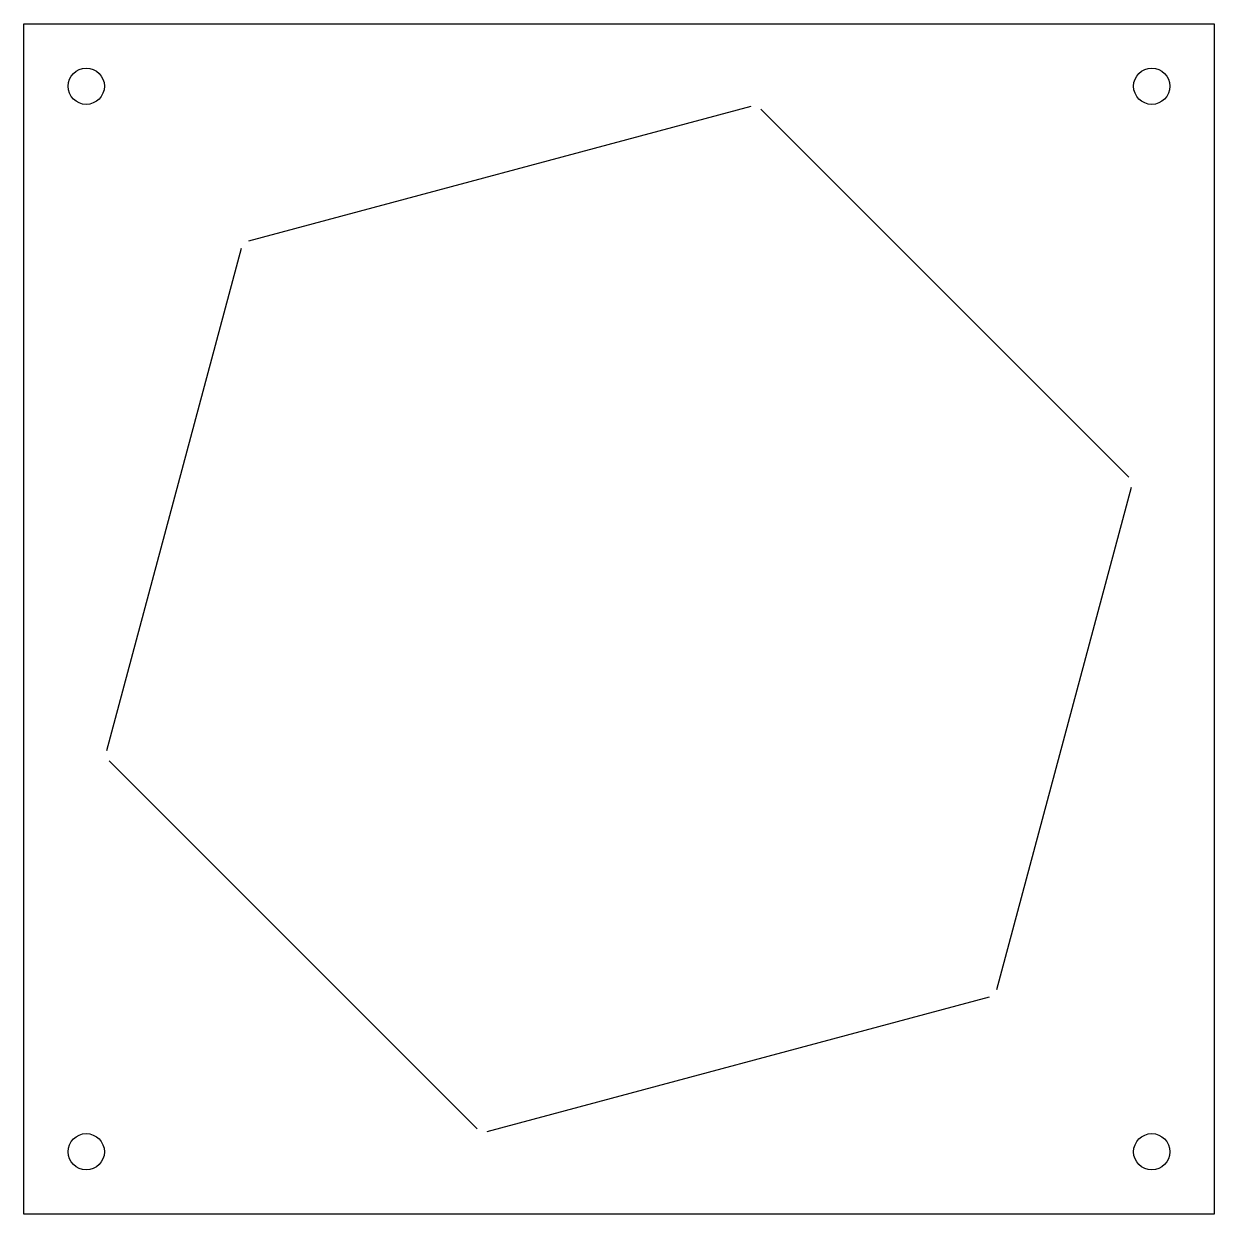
# Model space of a CAD drawing. Header units: millimetres. Extents: x -192 to -78, y 208 to 322.
import ezdxf

# ---------------------------------------------------------------- set-up
doc = ezdxf.new("R2010")
doc.units = ezdxf.units.MM
doc.layers.get('0').update_dxf_attribs({"linetype": 'CONTINUOUS'})

msp = doc.modelspace()

# ---------------------------------------------------------------- linework, layer by layer
for p, q in [((-122.57, 314.26), (-170.86, 301.32)), ((-86.25, 278.65), (-121.6, 314)), ((-171.57, 300.61), (-184.51, 252.32)), ((-98.93, 229.39), (-85.99, 277.68)), ((-184.25, 251.35), (-148.9, 216)), ((-147.93, 215.74), (-99.64, 228.68))]:
    msp.add_line(p, q)
msp.add_lwpolyline([(-78.03, 207.78), (-192.47, 207.78), (-192.47, 322.22), (-78.03, 322.22)], close=True)
for centre in [(-186.47, 316.22), (-84.03, 316.22), (-186.47, 213.78), (-84.03, 213.78)]:
    msp.add_circle(centre, 1.75)

doc.saveas('drawing.dxf')
